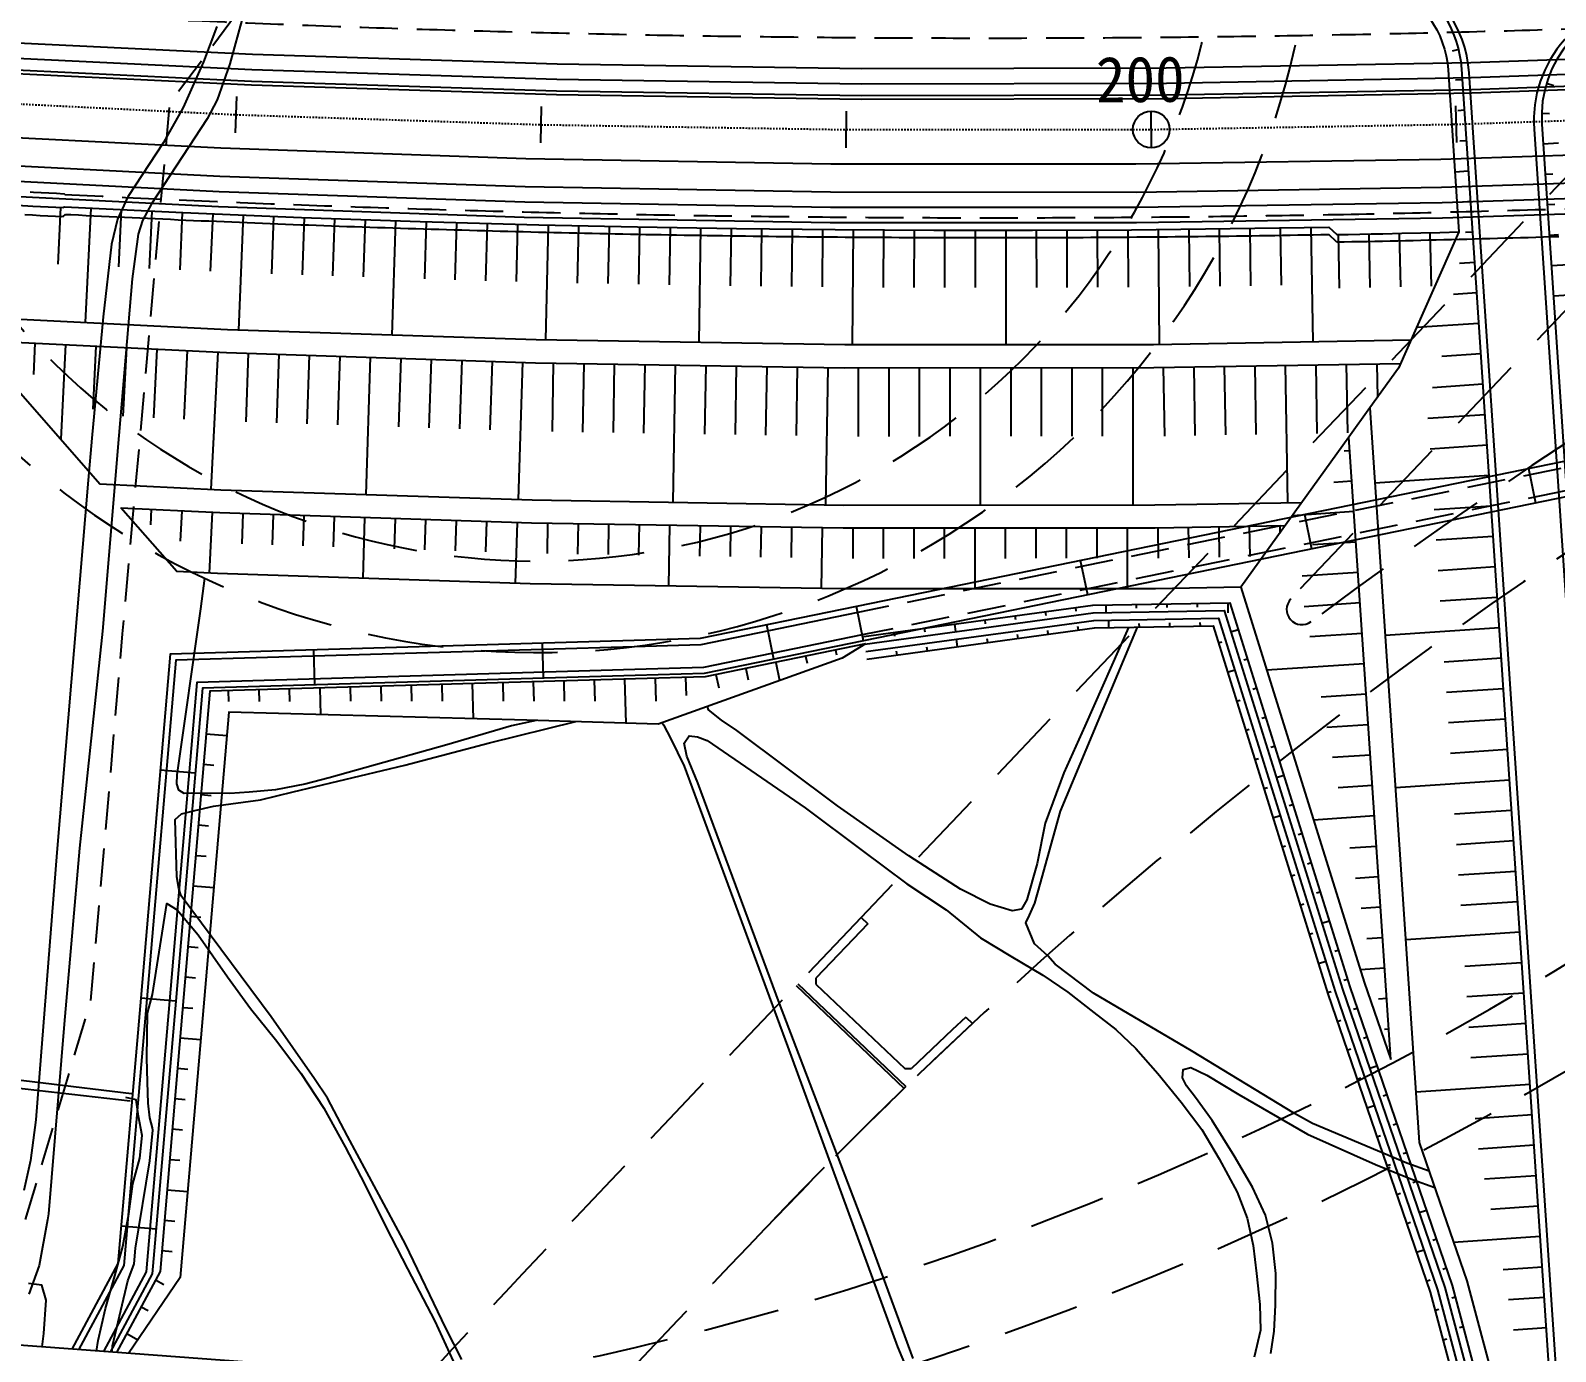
# Model space of a CAD drawing. Header units: millimetres. Extents: x 9574 to 10370, y 1103 to 1809.
# Drawn here: x 9928 to 10028, y 1394.9 to 1481.5 of the extents above; entities that cross this region are included whole.
import ezdxf
from ezdxf.xclip import XClip

# ---------------------------------------------------------------- set-up
doc = ezdxf.new("R2010")
doc.units = ezdxf.units.MM
doc.header["$LTSCALE"] = 10
doc.header["$MEASUREMENT"] = 0
doc.header["$XCLIPFRAME"] = 2
for name, pattern in [('CENTER', [2, 1.25, -0.25, 0.25, -0.25]), ('DASHED', [0.75, 0.5, -0.25]), ('DASHEDX2', [1.5, 1, -0.5]), ('HIDDEN', [0.375, 0.25, -0.125])]:
    doc.linetypes.add(name, pattern=pattern)
for name, color, linetype in [('TN-CABL', 4, 'Continuous'), ('TZ-BASE', 253, 'Continuous'), ('TZ-CABL', 4, 'Continuous')]:
    doc.layers.add(name, color=color, linetype=linetype)
doc.layers.add('TX-PAPR', color=2, linetype='Continuous', plot=False)
doc.styles.get("Standard").update_dxf_attribs({"font": 'GulimChe.ttf'})
doc.linetypes.add('ZIGZAG', pattern='A,0.0001,-0.2,[131,ltypeshp.shx,S=0.2,R=0,X=-0.2,Y=0],-0.4,[131,ltypeshp.shx,S=0.2,R=180,X=0.2,Y=0],-0.2', length=0.8001)

# ---------------------------------------------------------------- blocks, each defined once
blk = doc.blocks.new('jd-fgjfjfjfjazdf2gs')
at = {"layer": 'TZ-BASE', "linetype": 'DASHED'}
for p, q in [((405.334, -29.374), (336.06, -102.122)), ((409.679, -33.512), (364.232, -81.238))]:
    blk.add_line(p, q, dxfattribs=at)
at = {"layer": 'TZ-BASE', "ltscale": 10}
for p, q in [((375.243, -45.234), (374.806, -45.341)), ((375.487, -47.216), (375.038, -47.246)), ((380.998, -47.438), (381.476, -47.583)), ((375.621, -49.212), (375.172, -49.242)), ((380.679, -49.407), (381.179, -49.42)), ((375.755, -51.207), (375.306, -51.237)), ((380.78, -51.404), (381.778, -51.336)), ((375.89, -53.203), (374.992, -53.263)), ((380.914, -53.399), (381.413, -53.366)), ((283.583, -55.583), (283.395, -59.308)), ((285.563, -55.632), (285.196, -63.131)), ((287.561, -55.728), (287.383, -59.479)), ((289.558, -55.821), (289.387, -59.576)), ((291.556, -55.91), (291.391, -59.67)), ((376.024, -55.198), (375.575, -55.228)), ((381.048, -55.395), (381.547, -55.361)), ((293.555, -55.996), (293.395, -59.763)), ((295.553, -56.079), (295.247, -63.617)), ((297.551, -56.158), (297.405, -59.921)), ((299.55, -56.235), (299.41, -59.992)), ((301.548, -56.307), (301.415, -60.062)), ((303.547, -56.377), (303.42, -60.129)), ((305.546, -56.443), (305.304, -63.948)), ((307.545, -56.506), (307.43, -60.26)), ((309.544, -56.566), (309.435, -60.323)), ((311.543, -56.622), (311.441, -60.384)), ((313.543, -56.675), (313.446, -60.444)), ((315.542, -56.725), (315.361, -64.268)), ((317.542, -56.771), (317.457, -60.536)), ((319.541, -56.814), (319.463, -60.574)), ((321.541, -56.854), (321.469, -60.61)), ((323.54, -56.891), (323.475, -60.645)), ((325.54, -56.924), (325.422, -64.431)), ((327.54, -56.953), (327.487, -60.709)), ((329.54, -56.98), (329.493, -60.738)), ((359.539, -56.98), (359.586, -60.74)), ((361.539, -56.953), (361.592, -60.71)), ((363.539, -56.923), (363.598, -60.677)), ((365.538, -56.89), (365.669, -64.397)), ((331.54, -57.003), (331.499, -60.766)), ((333.539, -57.023), (333.505, -60.792)), ((335.539, -57.04), (335.483, -64.586)), ((337.539, -57.053), (337.518, -60.819)), ((339.539, -57.063), (339.524, -60.823)), ((341.539, -57.069), (341.53, -60.826)), ((343.539, -57.073), (343.536, -60.827)), ((345.539, -57.073), (345.546, -64.581)), ((347.539, -57.069), (347.549, -60.825)), ((349.539, -57.063), (349.555, -60.821)), ((351.539, -57.053), (351.561, -60.815)), ((353.539, -57.039), (353.567, -60.808)), ((355.539, -57.023), (355.608, -64.57)), ((357.539, -57.003), (357.58, -60.769)), ((367.34, -57.357), (367.406, -60.862)), ((369.34, -57.318), (369.412, -60.825)), ((371.339, -57.275), (371.417, -60.786)), ((373.339, -57.229), (373.423, -60.746)), ((376.158, -57.194), (375.69, -57.225)), ((381.182, -57.39), (381.771, -57.35)), ((376.292, -59.189), (375.298, -59.256)), ((381.317, -59.386), (382.436, -59.31)), ((376.426, -61.185), (374.906, -61.287)), ((381.451, -61.381), (384.753, -61.159)), ((376.561, -63.18), (372.467, -63.455)), ((281.9, -64.47), (281.798, -66.535)), ((283.898, -64.569), (283.591, -70.764)), ((285.895, -64.668), (285.691, -68.798)), ((287.893, -64.767), (287.67, -69.261)), ((289.891, -64.866), (289.668, -69.36)), ((291.888, -64.965), (291.665, -69.459)), ((293.886, -65.064), (293.44, -74.053)), ((295.884, -65.139), (295.736, -69.637)), ((297.883, -65.205), (297.735, -69.702)), ((299.882, -65.27), (299.734, -69.768)), ((301.881, -65.336), (301.733, -69.834)), ((303.88, -65.402), (303.584, -74.397)), ((305.879, -65.468), (305.731, -69.965)), ((307.878, -65.533), (307.73, -70.031)), ((309.877, -65.599), (309.729, -70.097)), ((311.876, -65.665), (311.728, -70.162)), ((313.874, -65.73), (313.579, -74.725)), ((315.874, -65.777), (315.801, -70.276)), ((317.874, -65.809), (317.801, -70.309)), ((319.873, -65.841), (319.801, -70.341)), ((321.873, -65.874), (321.8, -70.373)), ((323.873, -65.906), (323.727, -74.905)), ((325.873, -65.939), (325.8, -70.438)), ((327.872, -65.971), (327.799, -70.47)), ((361.87, -65.963), (361.948, -70.462)), ((363.87, -65.928), (364.024, -74.927)), ((365.87, -65.894), (365.947, -70.393)), ((367.87, -65.86), (367.947, -70.359)), ((369.869, -65.825), (369.907, -68.031)), ((376.695, -65.176), (374.122, -65.349)), ((329.872, -66.003), (329.799, -70.503)), ((331.872, -66.036), (331.799, -70.535)), ((333.872, -66.068), (333.726, -75.067)), ((335.871, -66.086), (335.874, -70.586)), ((337.871, -66.085), (337.874, -70.585)), ((339.871, -66.084), (339.874, -70.584)), ((341.871, -66.083), (341.874, -70.583)), ((343.871, -66.082), (343.876, -75.082)), ((345.871, -66.081), (345.874, -70.581)), ((347.871, -66.08), (347.874, -70.58)), ((349.871, -66.079), (349.874, -70.579)), ((351.871, -66.078), (351.874, -70.578)), ((353.871, -66.077), (353.876, -75.077)), ((355.871, -66.065), (355.948, -70.565)), ((357.871, -66.031), (357.948, -70.53)), ((359.871, -65.997), (359.948, -70.496)), ((376.829, -67.171), (373.517, -67.394)), ((369.416, -68.715), (368.041, -70.628)), ((376.963, -69.166), (373.222, -69.418)), ((370.785, -111.434), (368.041, -70.628)), ((368.101, -71.525), (367.731, -71.549)), ((377.097, -71.162), (373.356, -71.414)), ((368.236, -73.52), (367.041, -73.6)), ((377.231, -73.157), (369.748, -73.661)), ((289.528, -75.361), (289.477, -76.393)), ((291.525, -75.46), (291.426, -77.457)), ((293.523, -75.559), (293.325, -79.554)), ((295.521, -75.633), (295.456, -77.632)), ((297.52, -75.699), (297.455, -77.697)), ((299.519, -75.764), (299.454, -77.763)), ((301.518, -75.83), (301.453, -77.829)), ((303.517, -75.896), (303.386, -79.893)), ((305.516, -75.961), (305.45, -77.96)), ((368.37, -75.515), (364.333, -75.787)), ((377.366, -75.153), (373.624, -75.405)), ((307.515, -76.027), (307.449, -78.026)), ((309.514, -76.093), (309.448, -78.092)), ((311.513, -76.158), (311.447, -78.157)), ((313.512, -76.224), (313.38, -80.222)), ((315.511, -76.272), (315.479, -78.272)), ((317.511, -76.305), (317.479, -78.304)), ((319.511, -76.337), (319.478, -78.337)), ((321.51, -76.369), (321.478, -78.369)), ((323.51, -76.402), (323.445, -80.401)), ((325.51, -76.434), (325.477, -78.434)), ((327.51, -76.466), (327.477, -78.466)), ((329.509, -76.499), (329.477, -78.499)), ((331.509, -76.531), (331.477, -78.531)), ((333.509, -76.564), (333.444, -80.563)), ((335.509, -76.586), (335.51, -78.586)), ((337.509, -76.585), (337.51, -78.585)), ((339.509, -76.584), (339.51, -78.584)), ((341.509, -76.583), (341.51, -78.583)), ((343.509, -76.582), (343.511, -80.582)), ((345.509, -76.581), (345.51, -78.581)), ((347.509, -76.58), (347.51, -78.58)), ((349.509, -76.579), (349.51, -78.579)), ((351.509, -76.578), (351.51, -78.578)), ((353.509, -76.577), (353.511, -80.577)), ((355.509, -76.573), (355.543, -78.573)), ((357.508, -76.539), (357.543, -78.539)), ((359.508, -76.505), (359.542, -78.504)), ((361.508, -76.47), (361.542, -78.47)), ((363.507, -76.436), (363.516, -76.924)), ((368.504, -77.511), (365.662, -77.702)), ((377.5, -77.148), (373.758, -77.4)), ((368.638, -79.506), (364.972, -79.753)), ((377.634, -79.144), (373.893, -79.396)), ((350.111, -81.803), (350.145, -82.05)), ((352.1, -81.632), (352.108, -82.132)), ((354.1, -81.598), (354.104, -81.848)), ((356.099, -81.564), (356.104, -81.814)), ((358.099, -81.53), (358.103, -81.779)), ((360.099, -81.495), (360.11, -82.161)), ((368.772, -81.502), (365.103, -81.749)), ((377.768, -81.139), (374.027, -81.391)), ((342.185, -82.889), (342.253, -83.384)), ((344.166, -82.617), (344.2, -82.865)), ((346.148, -82.346), (346.182, -82.593)), ((348.129, -82.074), (348.163, -82.322)), ((352.304, -83.129), (352.296, -82.629)), ((354.304, -83.095), (354.3, -82.845)), ((356.304, -83.061), (356.299, -82.811)), ((358.303, -83.026), (358.299, -82.776)), ((338.222, -83.432), (338.256, -83.679)), ((340.203, -83.16), (340.237, -83.408)), ((342.388, -84.375), (342.32, -83.879)), ((344.37, -84.103), (344.336, -83.855)), ((346.351, -83.832), (346.317, -83.584)), ((348.333, -83.56), (348.299, -83.312)), ((350.314, -83.289), (350.28, -83.041)), ((360.786, -83.278), (360.309, -83.427)), ((368.907, -83.497), (365.476, -83.728)), ((377.902, -83.135), (370.419, -83.638)), ((334.381, -84.595), (334.446, -84.912)), ((338.425, -84.918), (338.391, -84.67)), ((340.407, -84.646), (340.373, -84.398)), ((359.481, -84.13), (359.72, -84.056)), ((328.504, -85.8), (328.655, -86.538)), ((330.463, -85.398), (330.708, -86.594)), ((332.422, -84.996), (332.516, -85.454)), ((360.077, -86.039), (360.554, -85.89)), ((361.382, -85.187), (361.144, -85.261)), ((369.041, -85.493), (362.66, -85.922)), ((378.037, -85.13), (374.295, -85.382)), ((304.568, -86.966), (304.597, -87.951)), ((306.567, -86.908), (306.598, -87.948)), ((308.566, -86.849), (308.598, -87.945)), ((310.565, -86.791), (310.633, -89.094)), ((312.565, -86.732), (312.6, -87.94)), ((314.564, -86.674), (314.601, -87.938)), ((316.563, -86.616), (316.602, -87.939)), ((318.562, -86.557), (318.602, -87.94)), ((320.561, -86.499), (320.646, -89.384)), ((322.56, -86.44), (322.604, -87.942)), ((324.559, -86.382), (324.594, -87.579)), ((326.544, -86.201), (326.725, -87.08)), ((294.572, -87.258), (294.593, -87.964)), ((296.571, -87.2), (296.594, -87.961)), ((298.571, -87.141), (298.594, -87.959)), ((300.57, -87.083), (300.621, -88.829)), ((302.569, -87.025), (302.596, -87.953)), ((360.673, -87.949), (360.912, -87.874)), ((361.979, -87.096), (361.74, -87.171)), ((369.175, -87.488), (366.224, -87.687)), ((378.171, -87.126), (374.429, -87.378)), ((361.27, -89.858), (361.508, -89.783)), ((362.575, -89.005), (362.336, -89.08)), ((369.309, -89.484), (366.597, -89.666)), ((378.305, -89.121), (374.563, -89.373)), ((293.131, -90.081), (294.476, -90.197)), ((363.171, -90.914), (362.932, -90.989)), ((361.866, -91.767), (362.104, -91.692)), ((369.443, -91.479), (366.971, -91.646)), ((378.439, -91.117), (374.698, -91.369)), ((292.96, -92.074), (293.632, -92.131)), ((363.767, -92.823), (363.29, -92.972)), ((362.462, -93.676), (362.701, -93.601)), ((369.577, -93.475), (367.345, -93.625)), ((378.573, -93.112), (371.09, -93.616)), ((292.789, -94.066), (293.461, -94.124)), ((364.363, -94.732), (364.125, -94.807)), ((363.058, -95.585), (363.535, -95.436)), ((369.712, -95.47), (365.725, -95.739)), ((378.708, -95.108), (374.966, -95.36)), ((292.617, -96.059), (293.29, -96.117)), ((364.959, -96.641), (364.721, -96.716)), ((363.654, -97.494), (363.893, -97.419)), ((369.846, -97.466), (368.092, -97.584)), ((378.842, -97.103), (375.1, -97.355)), ((292.446, -98.052), (293.118, -98.109)), ((365.556, -98.55), (365.317, -98.625)), ((364.25, -99.403), (364.489, -99.328)), ((369.98, -99.461), (368.466, -99.563)), ((378.976, -99.099), (375.234, -99.351)), ((292.275, -100.044), (293.62, -100.16)), ((366.152, -100.46), (365.913, -100.534)), ((364.847, -101.312), (365.085, -101.238)), ((370.114, -101.457), (368.839, -101.543)), ((379.11, -101.094), (375.369, -101.346)), ((292.103, -102.037), (292.776, -102.095)), ((366.748, -102.369), (366.271, -102.518)), ((365.443, -103.221), (365.681, -103.147)), ((370.248, -103.452), (369.213, -103.522)), ((379.244, -103.09), (371.761, -103.593)), ((291.932, -104.03), (292.605, -104.087)), ((367.344, -104.278), (367.106, -104.352)), ((366.039, -105.13), (366.516, -104.981)), ((370.383, -105.448), (368.791, -105.555)), ((379.379, -105.085), (375.637, -105.337)), ((291.761, -106.022), (292.433, -106.08)), ((366.635, -107.039), (366.874, -106.965)), ((367.94, -106.187), (367.702, -106.261)), ((370.517, -107.443), (369.978, -107.48)), ((379.513, -107.081), (375.771, -107.332)), ((291.59, -108.015), (292.262, -108.073)), ((367.282, -108.932), (367.519, -108.85)), ((368.577, -108.083), (368.34, -108.164)), ((370.651, -109.439), (370.382, -109.457)), ((379.647, -109.076), (375.905, -109.328)), ((291.418, -110.007), (292.763, -110.123)), ((367.932, -110.823), (368.168, -110.742)), ((369.226, -109.974), (368.99, -110.055)), ((369.876, -111.866), (369.403, -112.028)), ((379.781, -111.072), (376.04, -111.323)), ((291.247, -112), (291.92, -112.058)), ((368.582, -112.715), (368.818, -112.633)), ((370.526, -113.757), (370.289, -113.839)), ((379.915, -113.067), (372.432, -113.571)), ((291.076, -113.993), (291.748, -114.051)), ((369.231, -114.606), (369.704, -114.444)), ((371.175, -115.649), (370.939, -115.73)), ((380.05, -115.063), (376.308, -115.314)), ((290.904, -115.985), (291.577, -116.043)), ((369.881, -116.498), (370.117, -116.417)), ((371.825, -117.54), (371.589, -117.622)), ((380.184, -117.058), (376.535, -117.304)), ((290.733, -117.978), (291.406, -118.036)), ((370.531, -118.389), (370.767, -118.308)), ((372.475, -119.432), (372.238, -119.513)), ((380.318, -119.054), (376.938, -119.281)), ((290.562, -119.971), (291.907, -120.086)), ((371.18, -120.281), (371.417, -120.2)), ((290.391, -121.963), (291.063, -122.021)), ((373.125, -121.323), (372.652, -121.486)), ((380.452, -121.049), (377.342, -121.258)), ((371.83, -122.172), (372.067, -122.091)), ((290.219, -123.956), (290.892, -124.014)), ((372.48, -124.064), (372.953, -123.901)), ((373.774, -123.215), (373.538, -123.296)), ((380.586, -123.045), (374.904, -123.427)), ((289.808, -125.877), (290.362, -126.174)), ((373.13, -125.955), (373.366, -125.874)), ((374.424, -125.106), (374.188, -125.188)), ((380.721, -125.04), (378.149, -125.213)), ((288.863, -127.64), (289.324, -127.887)), ((373.695, -127.873), (373.937, -127.808)), ((375.019, -127.015), (374.778, -127.079)), ((380.855, -127.036), (378.499, -127.194)), ((375.533, -128.948), (375.291, -129.012)), ((287.917, -129.402), (288.656, -129.798)), ((374.209, -129.805), (374.45, -129.741)), ((380.989, -129.031), (378.828, -129.177))]:
    blk.add_line(p, q, dxfattribs=at)
at = {"layer": 'TZ-BASE'}
for p, q in [((295.048, -50.696), (295.146, -48.299)), ((315.057, -51.354), (315.115, -48.955)), ((375.11, -51.325), (375.049, -48.926)), ((335.074, -51.678), (335.093, -49.278)), ((355.093, -51.668), (355.072, -49.269)), ((283.871, -54.729), (283.823, -54.677)), ((283.748, -56.175), (283.905, -56.033)), ((367.225, -57.841), (366.716, -57.351)), ((380.304, -74.956), (379.842, -72.703)), ((365.609, -77.969), (365.147, -75.716)), ((350.915, -80.982), (350.453, -78.729)), ((336.221, -83.995), (335.759, -81.742)), ((330.343, -85.2), (329.881, -82.947)), ((300.25, -86.884), (300.182, -84.585)), ((315.243, -86.446), (315.176, -84.147)), ((292.413, -92.667), (290.121, -92.47)), ((291.128, -107.612), (288.837, -107.415)), ((291.128, -107.612), (288.837, -107.415)), ((289.843, -122.557), (287.552, -122.36))]:
    blk.add_line(p, q, dxfattribs=at)
at = {"layer": 'TZ-BASE', "linetype": 'DASHEDX2'}
for p, q in [((336.494, -102.536), (333.115, -106.084)), ((336.06, -102.122), (336.494, -102.536)), ((331.805, -106.59), (338.877, -113.325)), ((331.922, -106.467), (338.999, -113.206)), ((333.125, -106.509), (333.115, -106.084)), ((333.125, -106.509), (338.923, -112.029)), ((342.923, -108.658), (343.359, -109.073)), ((338.923, -112.029), (339.357, -112.028))]:
    blk.add_line(p, q, dxfattribs=at)
at = {"layer": 'TZ-BASE', "linetype": 'Continuous'}
for points in [[(378.926, -157.916, 0.382727), (383.04, -152.658), (375.919, -46.765, 0.285135), (370.997, -39.91), (329.127, -22.572, -0.237959), (304.437, 6.096), (283.992, 88.306)], [(681.706, 28.298), (622.19, 19.74, 0.045533), (583.645, 10.56), (454.851, -32.811, -0.068491), (414.134, -40.559), (387.747, -41.914, 0.418867), (380.175, -50.44), (386.977, -151.59, 0.34117), (391.029, -156.166)]]:
    blk.add_lwpolyline(points, format="xyb", dxfattribs=at)
at = {"layer": 'TZ-BASE', "linetype": 'HIDDEN', "flags": 128}
for points in [[(253.522, 27.23), (253.248, 25.068), (269.21, 22.76), (268.784, 19.68), (287.715, 11.579), (294.292, 5.81), (297.529, -5.952), (299.89, -16.627), (299.449, -28.183), (297.664, -39.48), (290.717, -48.799), (287.629, -83.533), (285.553, -107.573), (279.003, -129.448), (267.962, -144.07), (257.776, -157.521), (257.235, -169.007)], [(366.967, -44.264), (366.969, -44.264), (367.467, -44.254), (367.964, -44.245), (368.461, -44.235), (368.959, -44.225), (369.456, -44.214), (369.954, -44.204), (370.451, -44.193), (370.948, -44.182), (371.446, -44.171), (371.943, -44.16), (372.44, -44.148), (372.938, -44.137), (373.435, -44.125), (373.932, -44.112), (374.43, -44.1), (374.927, -44.088), (375.424, -44.075), (375.922, -44.062), (376.419, -44.049), (376.916, -44.035), (377.414, -44.022), (377.911, -44.008), (378.408, -43.994), (378.905, -43.979), (379.403, -43.965), (379.9, -43.95), (380.397, -43.936), (380.895, -43.92), (381.392, -43.905), (381.889, -43.89), (382.386, -43.874), (382.883, -43.858), (383.381, -43.842), (383.878, -43.826), (384.375, -43.809), (384.872, -43.793), (385.37, -43.776), (385.867, -43.759), (386.364, -43.741), (386.861, -43.724), (387.358, -43.706), (387.855, -43.688), (388.353, -43.67), (388.85, -43.651), (389.347, -43.633), (389.844, -43.614), (390.341, -43.595), (390.838, -43.576), (391.335, -43.556), (391.832, -43.537), (392.329, -43.517), (392.827, -43.497), (393.324, -43.477), (393.821, -43.456), (394.318, -43.436), (394.815, -43.415), (395.312, -43.394), (395.809, -43.372), (396.306, -43.351), (396.803, -43.329), (397.3, -43.307), (397.797, -43.285), (398.294, -43.263), (398.791, -43.24), (399.288, -43.218), (399.785, -43.195), (400.282, -43.172), (400.779, -43.148), (401.276, -43.125), (401.772, -43.101), (402.269, -43.077), (402.766, -43.053), (403.263, -43.028), (403.76, -43.004), (404.257, -42.979), (404.754, -42.954), (405.251, -42.929), (405.747, -42.903), (406.244, -42.878), (406.741, -42.852), (407.238, -42.826), (407.735, -42.8), (408.231, -42.773), (408.728, -42.747), (409.225, -42.72), (409.722, -42.693), (410.218, -42.665), (410.715, -42.638), (411.212, -42.61), (411.709, -42.582), (412.205, -42.554), (412.702, -42.526), (413.199, -42.497), (413.695, -42.469), (414.192, -42.44), (414.689, -42.411), (415.185, -42.381), (415.682, -42.352), (416.178, -42.322), (416.675, -42.292), (417.172, -42.262), (417.668, -42.231), (418.165, -42.201), (418.661, -42.17), (419.158, -42.139), (419.654, -42.108), (420.151, -42.076), (420.647, -42.045), (421.144, -42.013), (421.64, -41.981), (422.136, -41.949), (422.633, -41.916), (423.129, -41.884), (423.626, -41.851), (424.122, -41.818), (424.618, -41.784), (425.115, -41.751), (425.611, -41.717), (426.107, -41.683), (426.604, -41.649), (427.1, -41.615), (427.596, -41.58), (428.093, -41.546), (428.589, -41.511), (429.085, -41.476), (429.581, -41.44), (430.078, -41.405), (430.574, -41.369), (431.07, -41.333), (431.566, -41.297), (432.062, -41.26), (432.558, -41.224), (433.055, -41.187), (433.551, -41.15), (434.047, -41.113), (434.543, -41.075), (435.039, -41.038), (435.535, -41), (436.031, -40.962), (436.527, -40.924), (437.023, -40.885), (437.519, -40.847), (438.015, -40.808), (438.511, -40.769), (439.007, -40.729), (439.503, -40.69), (439.999, -40.65), (440.494, -40.61), (440.99, -40.57), (441.486, -40.53), (441.982, -40.489), (442.478, -40.449), (442.974, -40.408), (443.469, -40.367), (443.965, -40.325), (444.461, -40.284), (444.957, -40.242), (445.452, -40.2), (445.948, -40.158), (446.441, -40.116)], [(284.461, -42.964), (284.911, -42.987), (285.408, -43.012), (285.904, -43.036), (286.401, -43.06), (286.898, -43.085), (287.395, -43.108), (287.892, -43.132), (288.389, -43.156), (288.886, -43.179), (289.383, -43.202), (289.88, -43.225), (290.377, -43.247), (290.874, -43.27), (291.371, -43.292), (291.868, -43.314), (292.365, -43.336), (292.862, -43.358), (293.359, -43.379), (293.856, -43.4), (294.353, -43.421), (294.85, -43.442), (295.347, -43.463), (295.844, -43.483), (296.341, -43.503), (296.838, -43.523), (297.335, -43.543), (297.832, -43.562), (298.329, -43.582), (298.827, -43.601), (299.324, -43.62), (299.821, -43.639), (300.318, -43.657), (300.815, -43.675), (301.312, -43.694), (301.809, -43.711), (302.307, -43.729), (302.804, -43.747), (303.301, -43.764), (303.798, -43.781), (304.295, -43.798), (304.793, -43.814), (305.29, -43.831), (305.787, -43.847), (306.284, -43.863), (306.781, -43.879), (307.279, -43.895), (307.776, -43.91), (308.273, -43.925), (308.77, -43.94), (309.268, -43.955), (309.765, -43.97), (310.262, -43.984), (310.76, -43.998), (311.257, -44.012), (311.754, -44.026), (312.251, -44.039), (312.749, -44.053), (313.246, -44.066), (313.743, -44.079), (314.241, -44.091), (314.738, -44.104), (315.235, -44.116), (315.733, -44.128), (316.23, -44.14), (316.727, -44.152), (317.225, -44.163), (317.722, -44.175), (318.219, -44.186), (318.717, -44.197), (319.214, -44.207), (319.711, -44.218), (320.209, -44.228), (320.706, -44.238), (321.204, -44.248), (321.701, -44.257), (322.198, -44.267), (322.696, -44.276), (323.193, -44.285), (323.691, -44.294), (324.188, -44.302), (324.685, -44.311), (325.183, -44.319), (325.68, -44.327), (326.178, -44.334), (326.675, -44.342), (327.173, -44.349), (327.67, -44.356), (328.167, -44.363), (328.665, -44.37), (329.162, -44.377), (329.66, -44.383), (330.157, -44.389), (330.655, -44.395), (331.152, -44.4), (331.65, -44.406), (332.147, -44.411), (332.644, -44.416), (333.142, -44.421), (333.639, -44.426), (334.137, -44.43), (334.634, -44.434), (335.132, -44.438), (335.629, -44.442), (336.127, -44.446), (336.624, -44.449), (337.122, -44.452), (337.619, -44.455), (338.117, -44.458), (338.614, -44.461), (339.112, -44.463), (339.609, -44.465), (340.107, -44.467), (340.604, -44.469), (341.101, -44.47), (341.599, -44.472), (342.096, -44.473), (342.594, -44.474), (343.091, -44.474), (343.589, -44.475), (344.086, -44.475), (344.584, -44.475), (345.081, -44.475), (345.579, -44.475), (346.076, -44.474), (346.574, -44.473), (347.071, -44.472), (347.569, -44.471), (348.066, -44.47), (348.564, -44.468), (349.061, -44.466), (349.559, -44.464), (350.056, -44.462), (350.554, -44.46), (351.051, -44.457), (351.549, -44.454), (352.046, -44.451), (352.544, -44.448), (353.041, -44.445), (353.538, -44.441), (354.036, -44.437), (354.533, -44.433), (355.031, -44.429), (355.528, -44.424), (356.026, -44.42), (356.523, -44.415), (357.021, -44.41), (357.518, -44.404), (358.016, -44.399), (358.513, -44.393), (359.011, -44.387), (359.508, -44.381), (360.005, -44.375), (360.503, -44.368), (361, -44.361), (361.498, -44.354), (361.995, -44.347), (362.493, -44.34), (362.99, -44.332), (363.487, -44.324), (363.985, -44.316), (364.482, -44.308), (364.98, -44.3), (365.477, -44.291), (365.974, -44.282), (366.472, -44.273), (366.967, -44.264)], [(503.158, -47.826), (335.839, -82.134)], [(221.767, -49.941), (222.214, -49.987), (222.714, -50.038), (223.214, -50.089), (223.714, -50.139), (224.214, -50.189), (224.714, -50.239), (225.213, -50.289), (225.713, -50.339), (226.213, -50.388), (226.713, -50.437), (227.213, -50.486), (227.713, -50.535), (228.213, -50.584), (228.713, -50.632), (229.213, -50.68), (229.713, -50.728), (230.214, -50.776), (230.714, -50.823), (231.214, -50.871), (231.714, -50.918), (232.214, -50.965), (232.714, -51.011), (233.215, -51.058), (233.715, -51.104), (234.215, -51.15), (234.715, -51.196), (235.216, -51.242), (235.716, -51.287), (236.216, -51.332), (236.717, -51.377), (237.217, -51.422), (237.717, -51.467), (238.218, -51.511), (238.718, -51.555), (239.219, -51.599), (239.719, -51.643), (240.22, -51.686), (240.72, -51.73), (241.221, -51.773), (241.721, -51.816), (242.222, -51.859), (242.722, -51.901), (243.223, -51.943), (243.723, -51.986), (244.224, -52.027), (244.725, -52.069), (245.225, -52.111), (245.726, -52.152), (246.227, -52.193), (246.727, -52.234), (247.228, -52.274), (247.729, -52.315), (248.23, -52.355), (248.73, -52.395), (249.231, -52.435), (249.732, -52.474), (250.233, -52.514), (250.734, -52.553), (251.235, -52.592), (251.735, -52.631), (252.236, -52.669), (252.737, -52.708), (253.238, -52.746), (253.739, -52.784), (254.24, -52.821), (254.741, -52.859), (255.242, -52.896), (255.743, -52.933), (256.244, -52.97), (256.745, -53.007), (257.246, -53.043), (257.747, -53.08), (258.248, -53.116), (258.749, -53.151), (259.25, -53.187), (259.751, -53.222), (260.253, -53.258), (260.754, -53.293), (261.255, -53.327), (261.756, -53.362), (262.257, -53.396), (262.759, -53.431), (263.26, -53.465), (263.761, -53.498), (264.262, -53.532), (264.763, -53.565), (265.265, -53.598), (265.766, -53.631), (266.267, -53.664), (266.769, -53.696), (267.27, -53.729), (267.771, -53.761), (268.273, -53.793), (268.774, -53.824), (269.275, -53.856), (269.777, -53.887), (270.278, -53.918), (270.78, -53.949), (271.281, -53.979), (271.783, -54.01), (272.284, -54.04), (272.786, -54.07), (273.287, -54.1), (273.789, -54.129), (274.29, -54.159), (274.792, -54.188), (275.293, -54.217), (275.795, -54.246), (276.296, -54.274), (276.798, -54.302), (277.299, -54.331), (277.801, -54.358), (278.303, -54.386), (278.804, -54.414), (279.306, -54.441), (279.807, -54.468), (280.309, -54.495), (280.811, -54.521), (281.312, -54.548), (281.814, -54.574), (282.316, -54.6), (282.818, -54.626), (283.319, -54.652), (283.821, -54.677), (283.823, -54.677)], [(503.459, -49.296), (336.14, -83.603)], [(367.191, -56.042), (367.691, -56.032), (368.193, -56.022), (368.695, -56.012), (369.198, -56.002), (369.7, -55.992), (370.202, -55.981), (370.704, -55.97), (371.207, -55.959), (371.709, -55.948), (372.211, -55.937), (372.714, -55.925), (373.216, -55.913), (373.718, -55.901), (374.22, -55.889), (374.723, -55.876), (375.225, -55.864), (375.727, -55.851), (376.229, -55.838), (376.731, -55.824), (377.234, -55.811), (377.736, -55.797), (378.238, -55.783), (378.74, -55.769), (379.242, -55.755), (379.745, -55.74), (380.247, -55.725), (380.749, -55.71), (381.251, -55.695), (381.753, -55.68), (382.255, -55.664), (382.758, -55.648), (383.26, -55.632), (383.762, -55.616), (384.264, -55.599), (384.766, -55.583), (385.268, -55.566), (385.77, -55.549), (386.272, -55.532), (386.774, -55.514), (387.276, -55.496), (387.779, -55.478), (388.281, -55.46), (388.783, -55.442), (389.285, -55.423), (389.787, -55.405), (390.289, -55.386), (390.791, -55.366), (391.293, -55.347), (391.795, -55.327), (392.297, -55.308), (392.799, -55.288), (393.301, -55.267), (393.803, -55.247), (394.305, -55.226), (394.807, -55.205), (395.309, -55.184), (395.811, -55.163), (396.313, -55.142), (396.814, -55.12), (397.316, -55.098), (397.818, -55.076), (398.32, -55.054), (398.822, -55.031), (399.324, -55.008), (399.826, -54.985), (400.328, -54.962), (400.83, -54.939), (401.331, -54.915), (401.833, -54.892), (402.335, -54.868), (402.837, -54.843), (403.339, -54.819), (403.84, -54.794), (404.342, -54.769), (404.844, -54.744), (405.346, -54.719), (405.847, -54.694), (406.349, -54.668), (406.851, -54.642), (407.353, -54.616), (407.854, -54.59), (408.356, -54.563), (408.858, -54.537), (409.359, -54.51), (409.861, -54.483), (410.363, -54.455), (410.864, -54.428), (411.366, -54.4), (411.868, -54.372), (412.369, -54.344), (412.871, -54.315), (413.372, -54.287), (413.874, -54.258), (414.375, -54.229), (414.877, -54.2), (415.379, -54.17), (415.88, -54.141), (416.382, -54.111), (416.883, -54.081), (417.385, -54.051), (417.886, -54.02), (418.387, -53.989), (418.889, -53.959), (419.39, -53.927), (419.892, -53.896), (420.393, -53.865), (420.895, -53.833), (421.396, -53.801), (421.897, -53.769), (422.399, -53.737), (422.9, -53.704), (423.401, -53.671), (423.903, -53.638), (424.404, -53.605), (424.905, -53.572), (425.406, -53.538), (425.908, -53.504), (426.409, -53.47), (426.91, -53.436), (427.411, -53.402), (427.913, -53.367), (428.414, -53.332), (428.915, -53.297), (429.416, -53.262), (429.917, -53.226), (430.418, -53.19), (430.919, -53.155), (431.42, -53.118), (431.922, -53.082), (432.423, -53.046), (432.924, -53.009), (433.425, -52.972), (433.926, -52.935), (434.427, -52.897), (434.928, -52.86), (435.429, -52.822), (435.93, -52.784), (436.431, -52.746), (436.931, -52.707), (437.432, -52.669), (437.933, -52.63), (438.434, -52.591), (438.935, -52.552), (439.436, -52.512), (439.937, -52.473), (440.437, -52.433), (440.938, -52.393), (441.439, -52.352), (441.94, -52.312), (442.441, -52.271), (442.941, -52.23), (443.442, -52.189), (443.943, -52.148), (444.443, -52.106), (444.944, -52.065), (445.445, -52.023), (445.945, -51.981), (446.446, -51.938), (446.946, -51.896), (447.447, -51.853), (447.449, -51.853)], [(283.871, -54.729), (284.32, -54.752), (284.822, -54.777), (285.324, -54.802), (285.826, -54.826), (286.327, -54.851), (286.829, -54.875), (287.331, -54.899), (287.833, -54.922), (288.335, -54.946), (288.836, -54.969), (289.338, -54.992), (289.84, -55.015), (290.342, -55.038), (290.844, -55.06), (291.346, -55.083), (291.848, -55.105), (292.35, -55.127), (292.852, -55.148), (293.354, -55.17), (293.856, -55.191), (294.357, -55.212), (294.859, -55.233), (295.361, -55.253), (295.863, -55.274), (296.365, -55.294), (296.867, -55.314), (297.369, -55.333), (297.871, -55.353), (298.373, -55.372), (298.875, -55.391), (299.377, -55.41), (299.88, -55.429), (300.382, -55.447), (300.884, -55.466), (301.386, -55.484), (301.888, -55.502), (302.39, -55.519), (302.892, -55.537), (303.394, -55.554), (303.896, -55.571), (304.398, -55.588), (304.9, -55.604), (305.402, -55.621), (305.905, -55.637), (306.407, -55.653), (306.909, -55.669), (307.411, -55.684), (307.913, -55.7), (308.415, -55.715), (308.918, -55.73), (309.42, -55.745), (309.922, -55.759), (310.424, -55.773), (310.926, -55.787), (311.428, -55.801), (311.931, -55.815), (312.433, -55.828), (312.935, -55.842), (313.437, -55.855), (313.94, -55.868), (314.442, -55.88), (314.944, -55.893), (315.446, -55.905), (315.949, -55.917), (316.451, -55.929), (316.953, -55.94), (317.455, -55.952), (317.958, -55.963), (318.46, -55.974), (318.962, -55.985), (319.464, -55.995), (319.967, -56.005), (320.469, -56.015), (320.971, -56.025), (321.474, -56.035), (321.976, -56.045), (322.478, -56.054), (322.98, -56.063), (323.483, -56.072), (323.985, -56.08), (324.487, -56.089), (324.99, -56.097), (325.492, -56.105), (325.994, -56.113), (326.497, -56.121), (326.999, -56.128), (327.501, -56.135), (328.004, -56.142), (328.506, -56.149), (329.008, -56.156), (329.511, -56.162), (330.013, -56.168), (330.516, -56.174), (331.018, -56.18), (331.52, -56.185), (332.023, -56.19), (332.525, -56.196), (333.027, -56.2), (333.53, -56.205), (334.032, -56.21), (334.534, -56.214), (335.037, -56.218), (335.539, -56.222), (336.042, -56.225), (336.544, -56.229), (337.046, -56.232), (337.549, -56.235), (338.051, -56.238), (338.553, -56.24), (339.056, -56.243), (339.558, -56.245), (340.061, -56.247), (340.563, -56.249), (341.065, -56.25), (341.568, -56.252), (342.07, -56.253), (342.573, -56.254), (343.075, -56.254), (343.577, -56.255), (344.08, -56.255), (344.582, -56.255), (345.085, -56.255), (345.587, -56.255), (346.089, -56.254), (346.592, -56.253), (347.094, -56.252), (347.597, -56.251), (348.099, -56.25), (348.601, -56.248), (349.104, -56.246), (349.606, -56.244), (350.108, -56.242), (350.611, -56.24), (351.113, -56.237), (351.616, -56.234), (352.118, -56.231), (352.62, -56.228), (353.123, -56.224), (353.625, -56.221), (354.128, -56.217), (354.63, -56.213), (355.132, -56.208), (355.635, -56.204), (356.137, -56.199), (356.639, -56.194), (357.142, -56.189), (357.644, -56.184), (358.146, -56.178), (358.649, -56.172), (359.151, -56.166), (359.654, -56.16), (360.156, -56.154), (360.658, -56.147), (361.161, -56.14), (361.663, -56.133), (362.165, -56.126), (362.668, -56.118), (363.17, -56.111), (363.672, -56.103), (364.175, -56.095), (364.677, -56.086), (365.179, -56.078), (365.682, -56.069), (366.184, -56.06), (366.686, -56.051), (367.188, -56.042), (367.191, -56.042)]]:
    blk.add_lwpolyline(points, dxfattribs=at)
at = {"layer": 'TZ-BASE'}
for points, elevation in [([(295.523, -43.058), (294.675, -46.175), (293.841, -48.536), (293.186, -49.766), (289.542, -55.34), (288.949, -56.428), (288.678, -57.332), (288.282, -60.259), (287.404, -70.524), (286.338, -83.356), (284.822, -97.578), (283.818, -109.106), (282.796, -121.538), (282.733, -121.953), (282.179, -124.933), (281.508, -126.819)], 39), ([(293.829, -43.712), (292.958, -46.042), (291.611, -49.027), (290.332, -51.318), (287.981, -54.887), (287.324, -56.351), (286.917, -57.989), (286.379, -62.756), (285.641, -70.702), (285.393, -73.458), (283.34, -97.855), (281.959, -115.386), (281.618, -118.055), (281.184, -120.013)], 40)]:
    blk.add_lwpolyline(points, dxfattribs=dict(at, elevation=elevation))
for points in [[(216.33, -41.443), (236.233, -43.409), (256.166, -45.043), (276.123, -46.344), (296.1, -47.311), (316.089, -47.944), (336.087, -48.244), (356.087, -48.209), (376.083, -47.841), (396.07, -47.138), (416.043, -46.102), (435.996, -44.733), (455.923, -43.03), (475.819, -40.995)], [(214.338, -45.641), (234.236, -47.649), (254.166, -49.325), (274.12, -50.67), (294.094, -51.683), (314.083, -52.363), (334.079, -52.711), (354.079, -52.726), (374.076, -52.408), (394.066, -51.758), (414.041, -50.776), (433.998, -49.462), (453.93, -47.816), (473.831, -45.838)], [(281.234, -56.046), (281.736, -56.072), (282.238, -56.098), (282.74, -56.124), (283.243, -56.15), (283.745, -56.175), (283.748, -56.175)], [(367.225, -57.841), (367.725, -57.832), (368.228, -57.822), (368.731, -57.812), (369.234, -57.802), (369.737, -57.791), (370.24, -57.781), (370.743, -57.77), (371.246, -57.759), (371.749, -57.748), (372.252, -57.736), (372.755, -57.725), (373.258, -57.713), (373.761, -57.701), (374.264, -57.688), (374.767, -57.676), (375.27, -57.663), (375.773, -57.65), (376.276, -57.637), (376.779, -57.624), (377.282, -57.61), (377.785, -57.596), (378.288, -57.582), (378.791, -57.568), (379.294, -57.554), (379.797, -57.539), (380.3, -57.525), (380.803, -57.509), (381.306, -57.494), (381.808, -57.479)], [(283.905, -56.033), (284.255, -56.05), (284.757, -56.075), (285.26, -56.1), (285.762, -56.125), (286.264, -56.149), (286.767, -56.173), (287.269, -56.197), (287.771, -56.221), (288.274, -56.245), (288.776, -56.268), (289.279, -56.291), (289.781, -56.314), (290.283, -56.337), (290.786, -56.359), (291.288, -56.381), (291.791, -56.403), (292.293, -56.425), (292.796, -56.447), (293.298, -56.468), (293.801, -56.49), (294.303, -56.511), (294.806, -56.531), (295.308, -56.552), (295.811, -56.572), (296.313, -56.593), (296.816, -56.613), (297.318, -56.632), (297.821, -56.652), (298.323, -56.671), (298.826, -56.69), (299.329, -56.709), (299.831, -56.728), (300.334, -56.747), (300.836, -56.765), (301.339, -56.783), (301.842, -56.801), (302.344, -56.819), (302.847, -56.836), (303.349, -56.853), (303.852, -56.87), (304.355, -56.887), (304.857, -56.904), (305.36, -56.92), (305.863, -56.936), (306.365, -56.952), (306.868, -56.968), (307.371, -56.984), (307.873, -56.999), (308.376, -57.014), (308.879, -57.029), (309.382, -57.044), (309.884, -57.058), (310.387, -57.073), (310.89, -57.087), (311.393, -57.101), (311.895, -57.115), (312.398, -57.128), (312.901, -57.141), (313.404, -57.154), (313.906, -57.167), (314.409, -57.18), (314.912, -57.192), (315.415, -57.204), (315.917, -57.217), (316.42, -57.228), (316.923, -57.24), (317.426, -57.251), (317.929, -57.262), (318.431, -57.273), (318.934, -57.284), (319.437, -57.295), (319.94, -57.305), (320.443, -57.315), (320.946, -57.325), (321.448, -57.335), (321.951, -57.344), (322.454, -57.354), (322.957, -57.363), (323.46, -57.372), (323.963, -57.38), (324.466, -57.389), (324.968, -57.397), (325.471, -57.405), (325.974, -57.413), (326.477, -57.42), (326.98, -57.428), (327.483, -57.435), (327.986, -57.442), (328.489, -57.449), (328.991, -57.455), (329.494, -57.462), (329.997, -57.468), (330.5, -57.474), (331.003, -57.48), (331.506, -57.485), (332.009, -57.49), (332.512, -57.496), (333.015, -57.5), (333.518, -57.505), (334.021, -57.51), (334.523, -57.514), (335.026, -57.518), (335.529, -57.522), (336.032, -57.525), (336.535, -57.529), (337.038, -57.532), (337.541, -57.535), (338.044, -57.538), (338.547, -57.54), (339.05, -57.543), (339.553, -57.545), (340.056, -57.547), (340.559, -57.549), (341.061, -57.55), (341.564, -57.552), (342.067, -57.553), (342.57, -57.554), (343.073, -57.554), (343.576, -57.555), (344.079, -57.555), (344.582, -57.555), (345.085, -57.555), (345.588, -57.555), (346.091, -57.554), (346.594, -57.553), (347.097, -57.552), (347.6, -57.551), (348.103, -57.55), (348.605, -57.548), (349.108, -57.546), (349.611, -57.544), (350.114, -57.542), (350.617, -57.54), (351.12, -57.537), (351.623, -57.534), (352.126, -57.531), (352.629, -57.528), (353.132, -57.524), (353.635, -57.521), (354.138, -57.517), (354.641, -57.513), (355.143, -57.508), (355.646, -57.504), (356.149, -57.499), (356.652, -57.494), (357.155, -57.489), (357.658, -57.483), (358.161, -57.478), (358.664, -57.472), (359.167, -57.466), (359.67, -57.46), (360.172, -57.453), (360.675, -57.447), (361.178, -57.44), (361.681, -57.433), (362.184, -57.426), (362.687, -57.418), (363.19, -57.411), (363.693, -57.403), (364.196, -57.395), (364.698, -57.386), (365.201, -57.378), (365.704, -57.369), (366.207, -57.36), (366.71, -57.351), (366.716, -57.351)]]:
    blk.add_lwpolyline(points, dxfattribs=at)
at = {"layer": 'TZ-BASE', "linetype": 'CENTER', "ltscale": 0.001, "flags": 128}
blk.add_lwpolyline([(0, 0), (19.205, -5.582), (38.5, -10.843), (57.881, -15.782), (77.341, -20.397), (96.875, -24.687), (116.478, -28.651), (136.144, -32.287), (155.869, -35.596), (175.645, -38.575), (195.469, -41.224), (215.334, -43.543), (235.235, -45.53), (255.166, -47.185), (275.122, -48.508), (295.097, -49.497), (315.086, -50.154), (335.083, -50.478), (355.083, -50.469), (375.08, -50.126), (395.068, -49.449), (415.042, -48.44), (434.997, -47.098), (454.927, -45.424), (474.825, -43.418), (494.688, -41.08), (514.509, -38.412), (534.283, -35.414), (554.004, -32.086), (573.667, -28.431), (593.266, -24.448), (612.796, -20.139), (632.252, -15.505), (651.627, -10.548), (670.918, -5.269), (690.117, 0.332)], dxfattribs=at)
at = {"layer": 'TZ-BASE', "ltscale": 10}
for points in [[(468.934, -28.31), (455.03, -32.992, -0.068491), (414.179, -40.766), (387.792, -42.121, 0.418867), (380.693, -50.114), (387.495, -151.264, 0.34117), (391.142, -155.383)], [(370.481, -40.911, -0.285135), (374.541, -46.566), (375.255, -57.182), (371.285, -66.113), (369.416, -68.715), (372.655, -116.877), (375.77, -125.947), (381.003, -145.641), (381.463, -152.473, -0.398169), (378.858, -157.132)], [(378.858, -157.132, 0.382727), (382.56, -152.399), (375.439, -46.506, 0.247835), (371.76, -40.545, 0.247835)], [(269.606, -54.795, 0.002108), (279.763, -55.384, 0.000833), (283.781, -55.593), (283.833, -55.546, 0.006448), (314.937, -56.71, 0.01073), (366.73, -56.869), (367.239, -57.359, 0.000625), (370.257, -57.299, 0.001035), (375.255, -57.182, 0.001035)]]:
    blk.add_lwpolyline(points, format="xyb", dxfattribs=at)
at = {"layer": 'TZ-BASE', "flags": 128}
for points in [[(502.686, -47.515), (335.759, -81.742)], [(503.148, -49.768), (336.221, -83.995)], [(335.759, -81.742), (325.505, -83.845), (321.174, -83.971)], [(335.839, -82.134), (325.551, -84.243), (321.185, -84.371)], [(321.174, -83.971), (290.775, -84.86), (288.837, -107.415)], [(336.14, -83.603), (325.725, -85.739), (321.229, -85.87)], [(321.185, -84.371), (291.143, -85.249), (289.235, -107.449)], [(336.221, -83.995), (325.771, -86.138), (321.241, -86.27)], [(321.229, -85.87), (292.523, -86.709), (290.73, -107.578)], [(321.241, -86.27), (292.891, -87.099), (291.128, -107.612)], [(288.837, -107.415), (287.341, -124.808), (281.636, -135.443)], [(289.235, -107.449), (287.733, -124.925), (281.988, -135.632)], [(290.73, -107.578), (289.201, -125.361), (283.31, -136.341)], [(291.128, -107.612), (289.592, -125.478), (283.663, -136.53)]]:
    blk.add_lwpolyline(points, dxfattribs=at)
at = {"layer": 'TZ-BASE', "ltscale": 10}
for points in [[(372.097, -64.287), (355.229, -64.576), (334.989, -64.586), (314.752, -64.258), (294.523, -63.594), (276.53, -62.702), (269.606, -54.795)], [(368.041, -70.628), (360.96, -80.48), (369.04, -106.355), (370.785, -111.434)], [(360.96, -80.48), (355.37, -80.576), (334.864, -80.586), (314.36, -80.254), (293.865, -79.581), (291.197, -79.448), (287.53, -75.262)], [(336.341, -84.193), (325.849, -86.344), (321.275, -86.478), (293.371, -87.293), (291.646, -107.363), (290.101, -125.331), (284.123, -136.474)], [(336.341, -84.193), (334.828, -85.115), (322.757, -89.448), (314.141, -89.187), (294.607, -88.67), (292.991, -107.478), (291.422, -125.724), (284.123, -136.474)]]:
    blk.add_lwpolyline(points, dxfattribs=at)
at = {"layer": 'TZ-BASE', "ltscale": 10, "flags": 128}
for points in [[(277.905, -64.272), (294.462, -65.092), (314.715, -65.758), (334.978, -66.086), (355.242, -66.076), (371.425, -65.799)], [(277.905, -64.272), (286.155, -73.692), (294.091, -74.085), (314.495, -74.756), (334.907, -75.086), (355.322, -75.076), (364.963, -74.911)], [(287.53, -75.262), (294.029, -75.584), (314.458, -76.255), (334.895, -76.586), (355.335, -76.576), (363.871, -76.43)], [(336.24, -83.703), (351.246, -81.647), (360.229, -81.493), (368.09, -106.666), (374.813, -126.239), (380.012, -145.804), (380.6, -154.547)], [(336.308, -84.198), (351.284, -82.146), (359.863, -81.999), (367.615, -106.822), (374.334, -126.384), (379.516, -145.886), (380.105, -154.641)], [(336.376, -84.694), (351.322, -82.646), (359.497, -82.506), (367.14, -106.978), (373.856, -126.53), (379.021, -145.968), (379.61, -154.736)], [(336.444, -85.189), (351.361, -83.145), (359.132, -83.012), (366.665, -107.134), (373.377, -126.675), (378.525, -146.049), (379.116, -154.83)]]:
    blk.add_lwpolyline(points, dxfattribs=at)
at = {"layer": 'TZ-BASE', "linetype": 'DASHED', "flags": 128}
for points in [[(336.06, -102.122), (323.12, -115.711, 0.000311), (318.486, -120.583, 0.0014), (313.868, -125.475, 0.002334), (309.283, -130.405, 0.003268), (304.752, -135.388, 0.004201), (300.294, -140.441, 0.005135), (295.928, -145.579, 0.006069), (291.676, -150.817, 0.007002), (287.56, -156.167, 0.007936), (283.604, -161.641, 0.009025), (279.831, -167.247, 0.007561), (276.928, -171.888, 0.007561)], [(329.773, -122.5, 0.000314), (325.19, -127.318, 0.001414), (320.641, -132.138, 0.002357), (316.141, -136.979, 0.0033), (311.708, -141.856, 0.004243), (307.362, -146.785, 0.005186), (303.122, -151.781, 0.006129), (299.008, -156.857, 0.007072), (295.04, -162.025, 0.008015), (291.241, -167.295, 0.009116), (287.636, -172.673, 0.009116)]]:
    blk.add_lwpolyline(points, format="xyb", dxfattribs=at)
at = {"layer": 'TZ-BASE'}
for points in [[(314.756, -89.206, 36.437), (313.146, -89.57, 36.452), (308.908, -90.809, 36.572), (301.196, -92.962, 36.52), (299.587, -93.38, 36.514), (297.666, -93.759, 36.561), (295.946, -93.912, 36.561), (294.677, -93.986, 36.535), (292.141, -93.979, 36.53), (291.674, -94.005, 36.509), (291.332, -93.768, 36.514), (291.213, -93.352, 36.514), (291.222, -92.771, 36.514), (292.783, -81.891, 36.525), (293.036, -79.89, 36.434)], [(353.582, -83.107, 36.845), (350.718, -89.583, 36.864), (349.347, -92.64, 36.791), (348.135, -95.944, 36.801), (347.598, -98.587, 36.796), (346.931, -100.968, 36.796), (346.568, -101.588, 36.796), (345.96, -101.68, 36.796), (344.523, -101.256, 36.796), (342.576, -100.27, 36.796), (340.617, -99.005, 36.796), (339.192, -98.073, 36.796), (334.522, -94.813, 36.796), (327.909, -89.876, 36.796), (326.909, -89.183, 36.759), (326.054, -88.52, 36.697), (325.99, -88.287, 36.701)], [(373.3, -118.756, 37.124), (371.844, -118.237, 37.119), (365.645, -115.638, 37.124), (364.463, -114.981, 37.124), (357.712, -110.856, 37.124), (351.288, -107.083, 37.015), (348.789, -105.173, 36.942), (348.294, -104.626, 36.947), (347.436, -103.846, 36.947), (346.858, -102.463, 36.999), (347.09, -101.965, 36.999), (347.461, -101.179, 36.999), (347.792, -99.938, 36.999), (349.122, -95.148, 36.999), (354.186, -83.097, 36.999)], [(338.456, -130.264, 36.494), (346.57, -149.739, 36.494)], [(309.876, -131.097, 36.494), (308.848, -129.044, 36.494), (306.199, -123.545, 36.494), (302.402, -116.463, 36.494), (301.091, -113.971, 36.494), (300.231, -112.701, 36.494), (297.391, -108.626, 36.494), (291.481, -100.693, 36.494), (291.331, -100.223, 36.494), (291.211, -99.469, 36.494), (291.092, -95.707, 36.494), (291.502, -95.328, 36.494), (292.376, -95.1, 36.494), (293.603, -94.824, 36.494), (296.684, -94.404, 36.494), (298.833, -93.897, 36.494), (306.15, -92.142, 36.494), (311.696, -90.665, 36.494), (317.362, -89.285, 36.494)], [(323.013, -89.356, 36.494), (323.111, -89.504, 36.494), (323.578, -90.403, 36.494), (324.463, -92.209, 36.494), (331.238, -110.557, 36.494), (338.456, -130.264, 36.494)], [(339.468, -131.023, 36.671), (336.273, -122.361, 36.686), (330.711, -107.761, 36.629), (325.353, -93.3, 36.853), (324.633, -91.546, 36.853), (324.454, -90.699, 36.853), (324.783, -90.226, 36.853), (325.329, -90.281, 36.853), (325.978, -90.512, 36.853), (332.396, -94.928, 36.89), (336.128, -97.731, 36.9), (339.057, -99.91, 36.895), (341.647, -101.615, 36.817), (343.885, -103.459, 36.822), (345.881, -104.65, 36.822), (347.965, -105.91, 36.713), (349.605, -107.009, 36.65), (351.324, -108.358, 36.66), (352.751, -109.457, 36.655), (354.072, -110.718, 36.66), (355.506, -112.342, 36.853), (357.053, -114.223, 36.963), (358.405, -116.017, 36.89), (359.529, -117.934, 36.911), (360.708, -120.125, 36.848), (361.36, -121.829, 36.879), (361.772, -123.615, 36.885), (361.987, -125.469, 36.885), (362.193, -127.495, 36.885), (362.252, -129.176, 36.843), (361.822, -130.947, 36.749)], [(286.916, -131.251, 36.572), (286.979, -130.207, 36.572), (287.991, -125.942, 36.613), (288.4, -124.818, 36.53), (288.497, -123.807, 36.53), (289.438, -118.085, 36.723), (289.621, -116.067, 36.739), (289.604, -115.908, 36.749), (289.431, -115.266, 36.77), (289.32, -114.289, 36.77), (289.271, -112.924, 36.77), (289.245, -111.315, 36.77), (289.272, -108.39, 36.775), (289.605, -107.171, 36.775), (290.541, -101.215, 36.582), (291.223, -101.625, 36.483), (292.594, -103.251, 36.421), (294.517, -106.015, 36.368), (296.025, -108.099, 36.374), (297.668, -110.125, 36.374), (299.336, -112.332, 36.374), (300.843, -114.626, 36.374), (302.235, -117.149, 36.374), (303.52, -119.619, 36.374), (304.904, -122.392, 36.374), (306.322, -125.145, 36.374), (308.118, -128.587, 36.374), (309.555, -131.721, 36.374)], [(256.074, -109.881, 53.774), (276.63, -112.264, 42.12), (288.23, -113.67, 36.624)], [(288.154, -114.172, 36.744), (276.661, -112.859, 42.177), (256.03, -110.519, 53.759)], [(360.521, -117.746, 37.145), (359.067, -115.434, 37.156), (357.977, -113.913, 37.156), (357.384, -113.155, 37.156), (357.12, -112.63, 37.156), (357.172, -112.093, 37.093), (357.683, -111.948, 37.088), (358.731, -112.468, 37.093), (360.822, -113.733, 37.098), (365.319, -116.319, 37.041), (369.792, -118.325, 37.036), (372.208, -119.309, 37.041), (373.663, -119.812, 37.041)], [(285.748, -131.75, 36.29), (286.057, -129.847, 36.259), (286.535, -127.761, 36.248), (287.142, -125.618, 36.264), (287.667, -123.701, 36.321), (288.064, -121.558, 36.347), (288.322, -119.588, 36.347), (288.786, -117.9, 36.384), (288.921, -116.424, 36.462), (288.688, -115.138, 36.499), (288.538, -114.087, 36.801), (287.862, -113.925, 36.848)], [(362.911, -130.695, 37.224), (363.133, -129.24, 37.224), (363.235, -127.532, 37.224), (363.252, -125.468, 37.224), (363.04, -123.468, 37.224), (362.566, -121.635, 37.224), (361.729, -119.793, 37.224), (360.521, -117.746, 37.145)], [(294.502, -151.934, 38.053), (295.297, -147.962, 38.319), (295.282, -146.9, 38.319), (295.101, -144.519, 38.319), (294.436, -142.673, 38.319), (293.2, -141.161, 38.35), (290.894, -139.753, 38.397), (288.086, -138.74, 38.402), (285.873, -137.69, 38.402), (283.875, -136.738, 38.412), (282.582, -135.661, 38.6), (282.145, -134.036, 38.642), (282.201, -131.627, 38.678), (282.491, -129.401, 38.751), (282.647, -127.212, 38.814), (282.348, -126.222, 38.918), (281.482, -126.125, 39.007)]]:
    blk.add_polyline3d(points, dxfattribs=at)
blk.add_circle((355.083, -50.469), 1.2, dxfattribs=at)
at = {"layer": 'TZ-BASE', "linetype": 'DASHED'}
for centre, radius, start, end in [((314.781, -33.758), 51, 215.37795, 34.5854), ((314.781, -33.758), 45, 215.37795, 34.5854), ((557.891, -339.727), 321, 121.74698, 126.81083), ((557.891, -339.727), 315, 121.74698, 136.40092), ((364.956, -81.927), 1, 136.40092, 306.81083), ((273.173, 73.09), 215, 260.08338, 311.92078), ((273.173, 73.09), 209, 260.08338, 302.55285), ((557.891, -339.727), 315, 132.92599, 136.40092)]:
    blk.add_arc(centre, radius, start, end, dxfattribs=at)
at = {"layer": 'TZ-BASE', "linetype": 'DASHEDX2'}
blk.add_arc((557.891, -339.727), 315.6, 132.9326, 133.82342, dxfattribs=at)
at = {"layer": 'TZ-BASE'}
blk.add_text('200', height=3, rotation=0.50501, dxfattribs=at).set_placement((351.467, -48.7))

msp = doc.modelspace()

# ---------------------------------------------------------------- linework, layer by layer
at = {"layer": 'TN-CABL', "linetype": 'ZIGZAG', "ltscale": 0.5}
for points in [[(9810.203, 1491.648), (9823.151, 1489.71), (9842.964, 1487.082), (9862.819, 1484.785), (9882.709, 1482.819), (9902.629, 1481.187), (9922.574, 1479.887), (9942.537, 1478.92), (9962.514, 1478.287), (9982.499, 1477.988), (10002.485, 1478.022), (10022.469, 1478.391), (10042.443, 1479.093), (10062.404, 1480.128), (10082.344, 1481.497), (10102.258, 1483.198), (10122.141, 1485.232), (10141.987, 1487.598), (10161.792, 1490.294), (10162.95, 1490.472)], [(9808.82, 1483.804), (9820.658, 1482.01), (9840.525, 1479.335), (9860.435, 1476.991), (9880.381, 1474.979), (9900.357, 1473.298), (9920.359, 1471.95), (9940.38, 1470.935), (9960.416, 1470.253), (9980.46, 1469.905), (10000.507, 1469.89), (10020.552, 1470.208), (10040.588, 1470.859), (10060.611, 1471.844), (10080.615, 1473.162), (10100.594, 1474.812), (10120.543, 1476.794), (10140.456, 1479.107), (10160.328, 1481.752), (10164.117, 1482.32)]]:
    msp.add_lwpolyline(points, dxfattribs=at)
at = {"layer": 'TX-PAPR', "flags": 128}
msp.add_lwpolyline([(10361.05, 1444.242), (10214.233, 1409.289), (10002.241, 1389.699), (9789.578, 1405.576), (9621.95, 1443.857), (9667.986, 1597.463), (9813.479, 1564.237), (10000.826, 1550.25), (10188.214, 1567.567), (10314.89, 1597.724)], dxfattribs=at)
at = {"layer": 'TZ-CABL', "flags": 128}
for points in [[(9810.145, 1492.668), (9823.291, 1490.7), (9843.088, 1488.074), (9862.925, 1485.779), (9882.799, 1483.815), (9902.702, 1482.184), (9922.63, 1480.885), (9942.577, 1479.92), (9962.537, 1479.287), (9982.505, 1478.988), (10002.475, 1479.022), (10022.442, 1479.39), (10042.4, 1480.092), (10062.343, 1481.126), (10082.267, 1482.494), (10102.164, 1484.194), (10122.031, 1486.226), (10141.861, 1488.59), (10161.648, 1491.284), (10163.004, 1491.492)], [(9810.203, 1491.648), (9823.151, 1489.71), (9842.964, 1487.082), (9862.819, 1484.785), (9882.709, 1482.819), (9902.629, 1481.187), (9922.574, 1479.887), (9942.537, 1478.92), (9962.514, 1478.287), (9982.499, 1477.988), (10002.485, 1478.022), (10022.469, 1478.391), (10042.443, 1479.093), (10062.404, 1480.128), (10082.344, 1481.497), (10102.258, 1483.198), (10122.141, 1485.232), (10141.987, 1487.598), (10161.792, 1490.294), (10162.95, 1490.472)], [(9809.848, 1490.69), (9823.011, 1488.72), (9842.841, 1486.089), (9862.712, 1483.79), (9882.619, 1481.823), (9902.556, 1480.189), (9922.517, 1478.888), (9942.497, 1477.921), (9962.491, 1477.288), (9982.492, 1476.988), (10002.496, 1477.022), (10022.496, 1477.391), (10042.487, 1478.094), (10062.464, 1479.13), (10082.42, 1480.5), (10102.351, 1482.203), (10122.251, 1484.238), (10142.114, 1486.606), (10161.935, 1489.305), (10163.307, 1489.515)], [(9808.763, 1484.824), (9820.799, 1482.999), (9840.651, 1480.327), (9860.544, 1477.985), (9880.473, 1475.975), (9900.433, 1474.296), (9920.418, 1472.949), (9940.423, 1471.935), (9960.442, 1471.253), (9980.469, 1470.905), (10000.5, 1470.89), (10020.527, 1471.208), (10040.547, 1471.859), (10060.554, 1472.842), (10080.541, 1474.159), (10100.503, 1475.807), (10120.436, 1477.788), (10140.332, 1480.1), (10160.188, 1482.742), (10164.212, 1483.346)], [(9808.82, 1483.804), (9820.658, 1482.01), (9840.525, 1479.335), (9860.435, 1476.991), (9880.381, 1474.979), (9900.357, 1473.298), (9920.359, 1471.95), (9940.38, 1470.935), (9960.416, 1470.253), (9980.46, 1469.905), (10000.507, 1469.89), (10020.552, 1470.208), (10040.588, 1470.859), (10060.611, 1471.844), (10080.615, 1473.162), (10100.594, 1474.812), (10120.543, 1476.794), (10140.456, 1479.107), (10160.328, 1481.752), (10164.117, 1482.32)], [(9808.464, 1482.847), (9820.516, 1481.02), (9840.4, 1478.343), (9860.326, 1475.997), (9880.289, 1473.983), (9900.282, 1472.301), (9920.3, 1470.952), (9940.338, 1469.936), (9960.39, 1469.254), (9980.451, 1468.905), (10000.515, 1468.89), (10020.576, 1469.208), (10040.629, 1469.86), (10060.668, 1470.846), (10080.689, 1472.164), (10100.684, 1473.816), (10120.65, 1475.799), (10140.58, 1478.115), (10160.468, 1480.762), (10164.436, 1481.357)]]:
    msp.add_lwpolyline(points, dxfattribs=at)

# ---------------------------------------------------------------- block references
at = {"layer": 'TZ-BASE'}
ref = msp.add_blockref('jd-fgjfjfjfjazdf2gs', (9646.407, 1525.461), dxfattribs=at)
XClip(ref).set_block_clipping_path([(714.6438916503, -81.2189901643), (567.8265276495, -116.1712244665), (355.8346550711, -135.7611912706), (143.1711438058, -119.8842510469), (-24.4568499983, -81.6031187117), (21.5795735279, 72.0027518047), (167.0723879304, 38.7766208012), (354.4195205208, 24.7897398007), (541.8075255428, 42.1060866644), (668.4836330351, 72.2633709864)])

doc.saveas('drawing.dxf')
